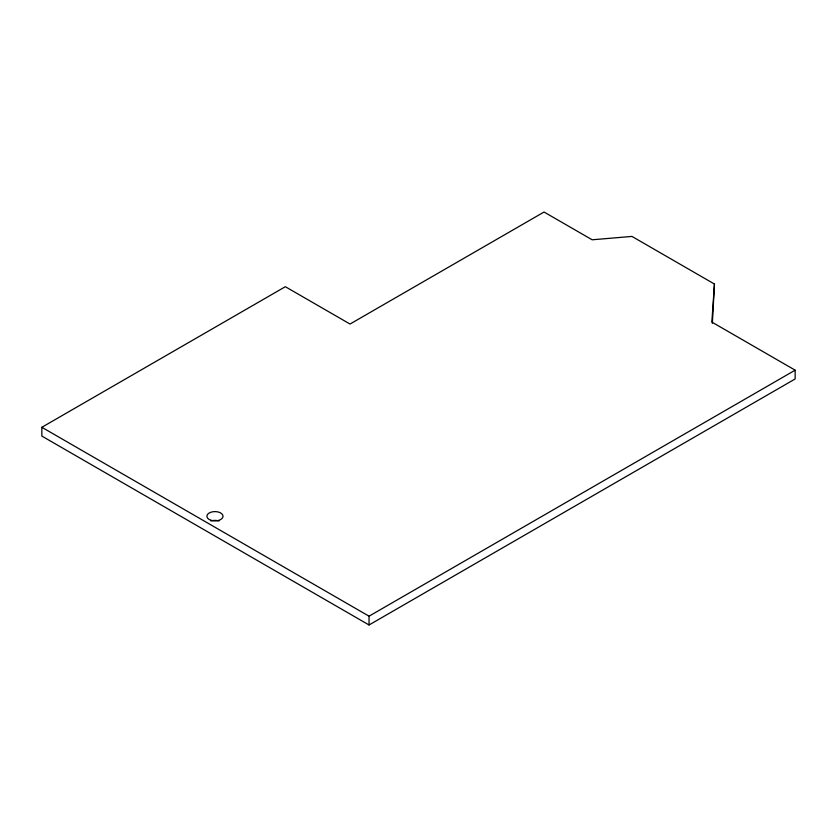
<?xml version="1.0" encoding="UTF-8"?>
<svg xmlns="http://www.w3.org/2000/svg" width="837" height="837" viewBox="0 0 837 837"><rect width="100%" height="100%" fill="white"/><g stroke="black" fill="none" stroke-linecap="round" stroke-linejoin="round"><path stroke-width="1.26" d="M714.453 284.046L711.848 322.078L795.15 370.174L795.15 378.962L369.044 624.977L41.85 436.077L41.85 427.288L285.344 286.704L350.023 324.045L544.05 212.023L592.146 239.79L631.956 236.421L714.453 284.046L712.371 323.26M41.85 427.288L369.044 616.189L795.15 370.174M369.044 616.189L369.044 624.977M210.924 521.001A8.067 4.656 0 0 1 218.991 521.001M210.924 520.279A8.067 4.656 0 0 0 223.029 516.241A8.067 4.656 0 0 0 210.924 512.213A8.067 4.656 0 0 0 210.924 520.279"/></g></svg>
